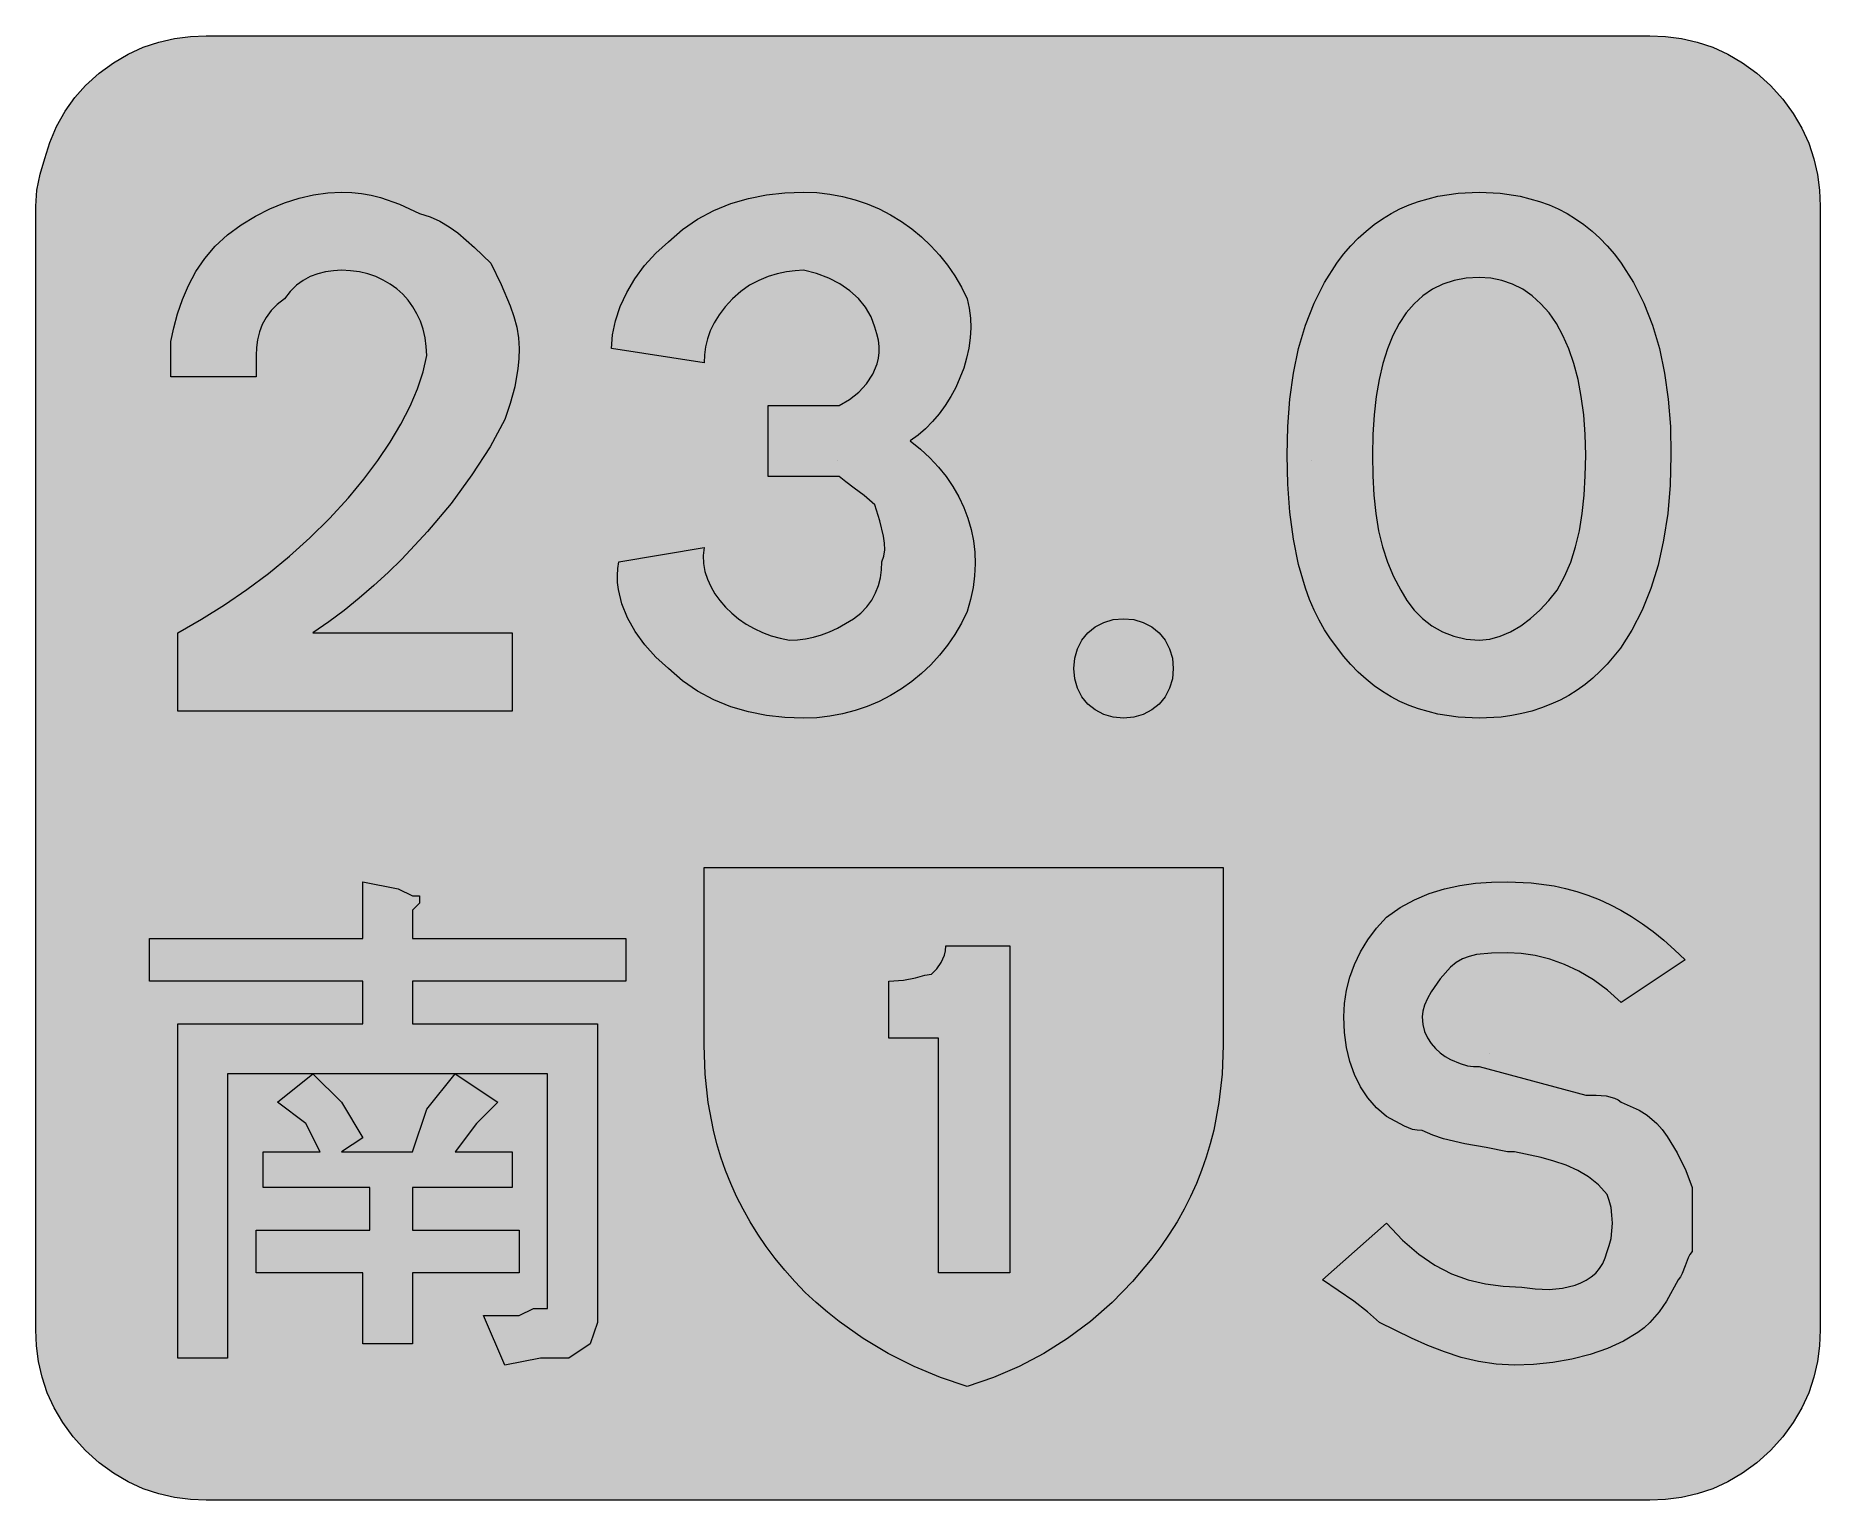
# Model space of a CAD drawing. Header units: metres. Extents: x 133 to 434, y 13 to 260.
import ezdxf

# ---------------------------------------------------------------- set-up
doc = ezdxf.new("R2010")
doc.units = ezdxf.units.M
for name, color, linetype, true_color in [('FILL_BLACK_000000', 7, 'Continuous', 0x000000), ('FILL_LIME_00FF00', 7, 'Continuous', 0x00ff00), ('FILL_WHITE_FFFFFF', 7, 'Continuous', 0xffffff), ('FILL_YELLOW_FFFF00', 7, 'Continuous', 0xffff00), ('STROKE_WHITE_FFFFFF', 7, 'Continuous', 0xffffff)]:
    doc.layers.add(name, color=color, linetype=linetype, true_color=true_color)

msp = doc.modelspace()

# ---------------------------------------------------------------- hatches: boundary and pattern name
at = {"layer": 'FILL_BLACK_000000', "true_color": 0x000000}
h = msp.add_hatch(color=7, dxfattribs=at)
h.dxf.hatch_style = 1
h.paths.add_polyline_path([(297.45, 51.36), (285.45, 51.36), (285.45, 90.96), (277.05, 90.96), (277.05, 100.56), (279.53, 100.75), (281.55, 101.16), (283.13, 101.57), (284.25, 101.76), (285.13, 102.68), (285.9, 103.71), (286.44, 104.97), (286.6, 105.71), (286.65, 106.56), (297.45, 106.56), (297.45, 51.36)])
at = {"layer": 'FILL_LIME_00FF00', "true_color": 0x00ff00}
h = msp.add_hatch(color=7, dxfattribs=at)
h.dxf.hatch_style = 1
h.paths.add_polyline_path([(405.45, 260.16), (408.15, 260.05), (410.83, 259.69), (413.49, 259.08), (416.1, 258.21), (418.66, 257.05), (421.14, 255.6), (423.55, 253.84), (425.85, 251.76), (427.93, 249.46), (429.69, 247.05), (431.14, 244.57), (432.3, 242.01), (433.17, 239.4), (433.78, 236.74), (434.14, 234.06), (434.25, 231.36), (434.25, 41.76), (434.14, 39.06), (433.78, 36.38), (433.17, 33.72), (432.3, 31.11), (431.14, 28.55), (429.69, 26.07), (427.93, 23.66), (425.85, 21.36), (423.55, 19.28), (421.14, 17.52), (418.66, 16.07), (416.1, 14.91), (413.49, 14.04), (410.83, 13.43), (408.15, 13.07), (405.45, 12.96), (161.85, 12.96), (159.15, 13.07), (156.47, 13.43), (153.81, 14.04), (151.2, 14.91), (148.64, 16.07), (146.16, 17.52), (143.75, 19.28), (141.45, 21.36), (139.37, 23.66), (137.61, 26.07), (136.16, 28.55), (135, 31.11), (134.13, 33.72), (133.52, 36.38), (133.16, 39.06), (133.05, 41.76), (133.05, 231.36), (133.26, 234.06), (133.8, 236.76), (134.57, 239.46), (135.45, 242.16), (136.56, 244.84), (138, 247.41), (139.67, 249.75), (141.45, 251.76), (143.75, 253.84), (146.16, 255.6), (148.64, 257.05), (151.2, 258.21), (153.81, 259.08), (156.47, 259.69), (159.15, 260.05), (161.85, 260.16), (405.45, 260.16)])
at = {"layer": 'FILL_WHITE_FFFFFF', "true_color": 0xffffff}
h = msp.add_hatch(color=7, dxfattribs=at)
h.dxf.hatch_style = 1
h.paths.add_polyline_path([(155.85, 202.56), (155.85, 208.56), (156.36, 210.86), (157.01, 213.23), (157.83, 215.63), (158.85, 218.01), (160.09, 220.34), (161.59, 222.57), (163.36, 224.65), (165.45, 226.56), (167.75, 228.25), (170.14, 229.71), (172.58, 230.95), (175.05, 231.96), (177.52, 232.75), (179.96, 233.31), (182.35, 233.65), (184.65, 233.76), (186.4, 233.7), (188.06, 233.53), (189.67, 233.25), (191.25, 232.86), (194.44, 231.73), (197.85, 230.16), (199.6, 229.6), (201.24, 228.85), (202.81, 227.92), (204.3, 226.86), (207.13, 224.42), (209.85, 221.76), (211.61, 218.16), (213.15, 214.56), (213.76, 212.76), (214.24, 210.96), (214.54, 209.16), (214.65, 207.36), (214.6, 205.61), (214.44, 203.97), (213.9, 200.91), (213.13, 198.08), (212.25, 195.36), (209.73, 190.76), (206.68, 186.02), (203.16, 181.23), (199.2, 176.46), (194.85, 171.81), (192.54, 169.55), (190.14, 167.35), (187.67, 165.22), (185.13, 163.17), (182.52, 161.21), (179.85, 159.36), (213.45, 159.36), (213.45, 146.16), (157.05, 146.16), (157.05, 159.36), (161.04, 161.67), (164.93, 164.1), (168.69, 166.68), (172.35, 169.41), (175.89, 172.31), (179.33, 175.39), (182.64, 178.67), (185.85, 182.16), (188.44, 185.31), (190.78, 188.44), (192.87, 191.55), (194.7, 194.61), (196.24, 197.62), (197.49, 200.55), (198.43, 203.41), (199.05, 206.16), (198.98, 207.71), (198.78, 209.19), (198.44, 210.61), (197.98, 211.95), (197.4, 213.22), (196.71, 214.41), (195.91, 215.51), (195, 216.51), (194, 217.42), (192.9, 218.22), (191.71, 218.91), (190.44, 219.49), (189.1, 219.95), (187.68, 220.29), (186.2, 220.49), (184.65, 220.56), (183.3, 220.5), (181.97, 220.32), (180.66, 219.99), (179.4, 219.51), (178.19, 218.86), (177.06, 218.03), (176, 217), (175.05, 215.76), (173.81, 214.81), (172.78, 213.75), (171.95, 212.62), (171.3, 211.41), (170.82, 210.15), (170.49, 208.84), (170.31, 207.51), (170.25, 206.16), (170.25, 202.56), (155.85, 202.56)])
h = msp.add_hatch(color=7, dxfattribs=at)
h.dxf.hatch_style = 1
h.paths.add_polyline_path([(256.65, 185.76), (256.65, 197.76), (266.25, 197.76), (267.45, 197.76), (268.65, 197.76), (270.38, 198.77), (271.95, 199.99), (273.29, 201.41), (274.35, 203.01), (275.07, 204.78), (275.29, 205.72), (275.4, 206.7), (275.4, 207.72), (275.28, 208.77), (275.03, 209.85), (274.65, 210.96), (274.04, 212.7), (273.11, 214.32), (271.91, 215.79), (270.45, 217.11), (268.77, 218.26), (266.89, 219.23), (264.84, 220), (262.65, 220.56), (261.25, 220.5), (259.76, 220.32), (258.22, 219.99), (256.65, 219.51), (255.08, 218.86), (253.54, 218.03), (252.05, 217), (250.65, 215.76), (249.41, 214.41), (248.38, 213.06), (247.55, 211.71), (246.9, 210.36), (246.42, 209.01), (246.09, 207.66), (245.91, 206.31), (245.85, 204.96), (230.25, 207.36), (230.42, 209.66), (230.91, 212.03), (231.71, 214.43), (232.8, 216.81), (234.18, 219.14), (235.82, 221.37), (237.71, 223.45), (239.85, 225.36), (242.21, 227.44), (244.76, 229.2), (247.49, 230.65), (250.35, 231.81), (253.33, 232.68), (256.39, 233.29), (259.5, 233.65), (262.65, 233.76), (264.88, 233.68), (267.08, 233.43), (269.24, 233.02), (271.35, 232.47), (273.4, 231.76), (275.39, 230.91), (277.31, 229.93), (279.15, 228.81), (280.91, 227.57), (282.57, 226.2), (284.14, 224.72), (285.6, 223.13), (286.95, 221.43), (288.18, 219.63), (289.28, 217.74), (290.25, 215.76), (290.62, 214.16), (290.82, 212.51), (290.87, 210.84), (290.78, 209.14), (290.54, 207.44), (290.17, 205.74), (289.67, 204.06), (289.05, 202.41), (288.32, 200.8), (287.48, 199.25), (286.55, 197.76), (285.53, 196.35), (284.42, 195.04), (283.23, 193.82), (281.97, 192.73), (280.65, 191.76), (282.38, 190.37), (283.97, 188.9), (285.41, 187.35), (286.71, 185.74), (287.86, 184.07), (288.86, 182.33), (289.7, 180.54), (290.4, 178.71), (290.94, 176.83), (291.33, 174.92), (291.55, 172.98), (291.62, 171), (291.52, 169.01), (291.26, 167), (290.84, 164.98), (290.25, 162.96), (289.28, 160.98), (288.18, 159.09), (286.95, 157.29), (285.6, 155.59), (284.14, 154), (282.57, 152.52), (280.91, 151.15), (279.15, 149.91), (277.31, 148.79), (275.39, 147.81), (273.4, 146.96), (271.35, 146.25), (269.24, 145.7), (267.08, 145.29), (264.88, 145.04), (262.65, 144.96), (259.5, 145.07), (256.39, 145.43), (253.33, 146.04), (250.35, 146.91), (247.49, 148.07), (244.76, 149.52), (242.21, 151.28), (239.85, 153.36), (237.72, 155.27), (235.84, 157.35), (234.24, 159.58), (232.95, 161.91), (232, 164.29), (231.41, 166.69), (231.27, 167.88), (231.22, 169.06), (231.28, 170.22), (231.45, 171.36), (245.85, 173.76), (245.72, 172.41), (245.78, 171.07), (246.01, 169.75), (246.41, 168.45), (246.97, 167.19), (247.66, 165.98), (248.5, 164.81), (249.45, 163.71), (250.52, 162.68), (251.69, 161.72), (252.95, 160.86), (254.29, 160.09), (255.7, 159.43), (257.17, 158.88), (258.69, 158.45), (260.25, 158.16), (261.6, 158.22), (262.95, 158.38), (264.3, 158.67), (265.65, 159.06), (267, 159.57), (268.35, 160.18), (271.05, 161.76), (272.29, 162.71), (273.32, 163.77), (274.15, 164.9), (274.8, 166.11), (275.28, 167.37), (275.61, 168.68), (275.79, 170.01), (275.85, 171.36), (276.19, 172.31), (276.34, 173.37), (276.31, 174.5), (276.15, 175.71), (275.51, 178.28), (274.65, 180.96), (272.87, 182.55), (271.2, 183.81), (269.76, 184.84), (268.65, 185.76), (256.65, 185.76)])
h = msp.add_hatch(color=7, dxfattribs=at)
h.dxf.hatch_style = 1
h.paths.add_polyline_path([(344.72, 198.81), (345.33, 203.2), (346.2, 207.36), (347.36, 211.3), (348.81, 215.01), (350.57, 218.5), (352.65, 221.76), (353.8, 223.28), (355.01, 224.69), (356.27, 225.99), (357.58, 227.18), (358.94, 228.27), (360.35, 229.25), (361.8, 230.13), (363.3, 230.91), (364.84, 231.59), (366.42, 232.18), (369.69, 233.07), (373.11, 233.59), (376.65, 233.76), (380.19, 233.59), (383.61, 233.07), (386.88, 232.18), (388.46, 231.59), (390, 230.91), (391.5, 230.13), (392.95, 229.25), (394.36, 228.27), (395.72, 227.18), (397.03, 225.99), (398.29, 224.69), (399.5, 223.28), (400.65, 221.76), (402.73, 218.5), (404.49, 215.01), (405.94, 211.3), (407.1, 207.36), (407.97, 203.2), (408.58, 198.81), (408.94, 194.2), (409.05, 189.36), (408.91, 184.31), (408.49, 179.53), (407.81, 175.01), (406.86, 170.78), (405.64, 166.83), (404.18, 163.18), (402.46, 159.84), (400.5, 156.81), (398.3, 154.1), (397.11, 152.88), (395.87, 151.73), (394.56, 150.67), (393.2, 149.7), (391.79, 148.81), (390.32, 148.02), (388.79, 147.31), (387.22, 146.69), (385.58, 146.17), (383.9, 145.74), (382.16, 145.4), (380.38, 145.16), (376.65, 144.96), (373.11, 145.13), (369.69, 145.65), (366.42, 146.54), (364.84, 147.13), (363.3, 147.81), (361.8, 148.59), (360.35, 149.47), (358.94, 150.45), (357.58, 151.54), (356.27, 152.73), (355.01, 154.03), (353.8, 155.44), (352.65, 156.96), (351.57, 158.37), (350.57, 159.88), (349.65, 161.49), (348.81, 163.2), (348.04, 165.01), (347.36, 166.9), (346.2, 170.91), (345.33, 175.21), (344.72, 179.74), (344.36, 184.47), (344.25, 189.36), (344.36, 194.2), (344.72, 198.81)])
h.paths.add_polyline_path([(380.23, 158.8), (381.99, 159.55), (383.7, 160.56), (385.36, 161.79), (386.94, 163.22), (388.45, 164.82), (389.85, 166.56), (391.09, 168.87), (392.12, 171.3), (392.95, 173.88), (393.6, 176.61), (394.08, 179.51), (394.41, 182.59), (394.59, 185.87), (394.65, 189.36), (394.57, 192.86), (394.32, 196.16), (393.91, 199.26), (393.36, 202.15), (392.65, 204.83), (391.8, 207.29), (390.82, 209.54), (389.7, 211.56), (388.46, 213.36), (387.09, 214.93), (385.61, 216.27), (384.02, 217.37), (382.32, 218.24), (380.52, 218.86), (378.63, 219.23), (376.65, 219.36), (374.47, 219.23), (372.43, 218.86), (370.53, 218.24), (368.78, 217.37), (367.16, 216.27), (365.68, 214.93), (364.35, 213.36), (363.15, 211.56), (362.1, 209.54), (361.18, 207.29), (360.41, 204.83), (359.78, 202.15), (359.28, 199.26), (358.93, 196.16), (358.72, 192.86), (358.65, 189.36), (358.71, 185.87), (358.89, 182.59), (359.22, 179.51), (359.7, 176.61), (360.35, 173.88), (361.18, 171.3), (362.21, 168.87), (363.45, 166.56), (364.46, 164.82), (365.68, 163.22), (367.1, 161.79), (368.7, 160.56), (370.47, 159.55), (372.39, 158.8), (374.46, 158.32), (376.65, 158.16), (378.45, 158.32), (380.23, 158.8)], flags=16)
h = msp.add_hatch(color=7, dxfattribs=at)
h.dxf.hatch_style = 1
h.paths.add_polyline_path([(324.89, 151.62), (324.41, 150.02), (323.66, 148.59), (322.65, 147.36), (321.42, 146.35), (319.99, 145.6), (318.39, 145.12), (316.65, 144.96), (314.91, 145.12), (313.31, 145.6), (311.88, 146.35), (310.65, 147.36), (309.64, 148.59), (308.89, 150.02), (308.41, 151.62), (308.25, 153.36), (308.41, 155.1), (308.89, 156.7), (309.64, 158.13), (310.65, 159.36), (311.88, 160.37), (313.31, 161.12), (314.91, 161.6), (316.65, 161.76), (318.39, 161.6), (319.99, 161.12), (321.42, 160.37), (322.65, 159.36), (323.66, 158.13), (324.41, 156.7), (324.89, 155.1), (325.05, 153.36), (324.89, 151.62)])
h = msp.add_hatch(color=7, dxfattribs=at)
h.dxf.hatch_style = 1
h.paths.add_polyline_path([(194.25, 116.16), (196.65, 114.96), (197.85, 114.96), (197.85, 113.76), (196.65, 112.56), (196.65, 107.76), (232.65, 107.76), (232.65, 100.56), (196.65, 100.56), (196.65, 93.36), (227.85, 93.36), (227.85, 47.76), (227.85, 42.96), (226.65, 39.36), (223.05, 36.96), (218.25, 36.96), (212.25, 35.76), (208.65, 44.16), (214.65, 44.16), (217.05, 45.36), (219.45, 45.36), (219.45, 47.76), (219.45, 50.16), (219.45, 84.96), (165.45, 84.96), (165.45, 36.96), (157.05, 36.96), (157.05, 93.36), (188.25, 93.36), (188.25, 100.56), (152.25, 100.56), (152.25, 107.76), (188.25, 107.76), (188.25, 117.36), (194.25, 116.16)])
h = msp.add_hatch(color=7, dxfattribs=at)
h.dxf.hatch_style = 1
h.paths.add_polyline_path([(394.65, 81.36), (396.43, 81.34), (398.1, 81.21), (399.54, 80.85), (400.15, 80.56), (400.65, 80.16), (403.65, 78.81), (405.04, 77.97), (406.65, 76.56), (407.55, 75.55), (408.43, 74.37), (410.1, 71.61), (411.54, 68.63), (412.65, 65.76), (412.65, 63.36), (412.65, 60.96), (412.65, 59.76), (412.65, 58.56), (412.65, 57.36), (412.65, 54.96), (412.25, 54.46), (411.94, 53.87), (411.45, 52.56), (410.96, 51.25), (410.65, 50.66), (410.25, 50.16), (408.3, 46.56), (407.04, 44.76), (405.45, 42.96), (404.5, 42.09), (403.44, 41.27), (401.04, 39.81), (398.34, 38.57), (395.4, 37.56), (392.29, 36.77), (389.08, 36.21), (385.84, 35.87), (382.65, 35.76), (379.55, 35.92), (376.56, 36.38), (373.64, 37.09), (370.8, 38.01), (368.01, 39.1), (365.27, 40.32), (359.85, 42.96), (357.84, 44.76), (355.5, 46.56), (350.25, 50.16), (361.05, 59.76), (363.75, 56.88), (366.47, 54.53), (369.21, 52.65), (372, 51.21), (374.84, 50.16), (377.76, 49.47), (380.75, 49.08), (383.85, 48.96), (386.14, 48.63), (388.46, 48.55), (390.73, 48.75), (392.85, 49.26), (393.83, 49.64), (394.75, 50.11), (395.59, 50.67), (396.34, 51.32), (396.99, 52.08), (397.53, 52.93), (397.96, 53.89), (398.25, 54.96), (398.64, 55.96), (398.93, 57.13), (399.09, 58.42), (399.15, 59.76), (399.09, 61.1), (398.93, 62.38), (398.64, 63.56), (398.25, 64.56), (396.79, 66.2), (395.14, 67.54), (393.31, 68.63), (391.35, 69.51), (389.27, 70.22), (387.11, 70.8), (382.65, 71.76), (381.45, 71.76), (377.85, 72.49), (374.25, 73.11), (370.65, 73.95), (368.85, 74.57), (367.05, 75.36), (366.2, 75.41), (365.44, 75.57), (364.05, 76.11), (361.05, 77.76), (359.36, 79.22), (357.9, 80.89), (356.66, 82.76), (355.65, 84.81), (354.86, 87.03), (354.3, 89.4), (353.96, 91.92), (353.85, 94.56), (353.96, 96.81), (354.3, 99.04), (354.86, 101.25), (355.65, 103.41), (356.66, 105.52), (357.9, 107.55), (359.36, 109.51), (361.05, 111.36), (363.35, 113), (365.76, 114.32), (368.24, 115.37), (370.8, 116.16), (373.41, 116.73), (376.07, 117.1), (378.75, 117.3), (381.45, 117.36), (385.45, 117.19), (389.34, 116.65), (391.26, 116.23), (393.16, 115.71), (395.04, 115.09), (396.9, 114.36), (398.75, 113.52), (400.59, 112.56), (402.41, 111.48), (404.23, 110.27), (406.04, 108.94), (407.85, 107.48), (409.65, 105.89), (411.45, 104.16), (400.65, 96.96), (398.35, 99.04), (395.96, 100.8), (393.52, 102.25), (391.05, 103.41), (388.58, 104.28), (386.14, 104.89), (383.75, 105.25), (381.45, 105.36), (378.77, 105.32), (376.2, 105.06), (374.99, 104.77), (373.86, 104.35), (372.8, 103.75), (371.85, 102.96), (370.09, 100.97), (368.55, 98.76), (367.94, 97.64), (367.46, 96.55), (367.16, 95.51), (367.05, 94.56), (367.16, 93.27), (367.46, 92.08), (367.94, 91.02), (368.55, 90.06), (369.28, 89.22), (370.09, 88.48), (370.95, 87.87), (371.85, 87.36), (373.44, 86.67), (374.7, 86.31), (375.73, 86.18), (376.65, 86.16), (394.65, 81.36)])
h = msp.add_hatch(color=7, dxfattribs=at)
h.dxf.hatch_style = 1
h.paths.add_polyline_path([(184.65, 80.16), (188.25, 74.16), (184.65, 71.76), (196.65, 71.76), (199.05, 78.96), (203.85, 84.96), (211.05, 80.16), (207.45, 76.56), (203.85, 71.76), (213.45, 71.76), (213.45, 65.76), (196.65, 65.76), (196.65, 58.56), (214.65, 58.56), (214.65, 51.36), (196.65, 51.36), (196.65, 39.36), (188.25, 39.36), (188.25, 51.36), (170.25, 51.36), (170.25, 58.56), (189.45, 58.56), (189.45, 65.76), (171.45, 65.76), (171.45, 71.76), (181.05, 71.76), (178.65, 76.56), (173.85, 80.16), (179.85, 84.96), (184.65, 80.16)])
at = {"layer": 'FILL_YELLOW_FFFF00', "true_color": 0xffff00}
h = msp.add_hatch(color=7, dxfattribs=at)
h.dxf.hatch_style = 1
h.paths.add_polyline_path([(285.76, 33.68), (281.31, 35.53), (276.94, 37.73), (272.7, 40.26), (268.63, 43.13), (266.67, 44.69), (264.77, 46.33), (262.93, 48.06), (261.16, 49.88), (259.47, 51.78), (257.85, 53.76), (256.33, 55.8), (254.92, 57.87), (253.62, 59.96), (252.43, 62.08), (251.34, 64.24), (250.36, 66.42), (249.48, 68.62), (248.7, 70.86), (248.02, 73.12), (247.43, 75.42), (246.54, 80.08), (246.02, 84.87), (245.85, 89.76), (245.85, 119.76), (333.45, 119.76), (333.45, 89.76), (333.28, 84.87), (332.76, 80.08), (331.87, 75.42), (331.28, 73.12), (330.6, 70.86), (329.82, 68.62), (328.94, 66.42), (327.96, 64.24), (326.87, 62.08), (325.68, 59.96), (324.38, 57.87), (322.97, 55.8), (321.45, 53.76), (318.19, 49.88), (314.72, 46.33), (311.05, 43.13), (307.2, 40.26), (303.18, 37.73), (299.01, 35.53), (294.69, 33.68), (290.25, 32.16), (285.76, 33.68)])

# ---------------------------------------------------------------- linework, layer by layer
at = {"layer": 'FILL_BLACK_000000', "lineweight": 0, "true_color": 0x000000}
msp.add_lwpolyline([(297.45, 51.36), (285.45, 51.36), (285.45, 90.96), (277.05, 90.96), (277.05, 100.56), (279.53, 100.75), (281.55, 101.16), (283.13, 101.57), (284.25, 101.76), (285.13, 102.68), (285.9, 103.71), (286.44, 104.97), (286.6, 105.71), (286.65, 106.56), (297.45, 106.56)], close=True, dxfattribs=at)
at = {"layer": 'FILL_LIME_00FF00', "lineweight": 0, "true_color": 0x00ff00}
msp.add_lwpolyline([(405.45, 260.16), (408.15, 260.05), (410.83, 259.69), (413.49, 259.08), (416.1, 258.21), (418.66, 257.05), (421.14, 255.6), (423.55, 253.84), (425.85, 251.76), (427.93, 249.46), (429.69, 247.05), (431.14, 244.57), (432.3, 242.01), (433.17, 239.4), (433.78, 236.74), (434.14, 234.06), (434.25, 231.36), (434.25, 41.76), (434.14, 39.06), (433.78, 36.38), (433.17, 33.72), (432.3, 31.11), (431.14, 28.55), (429.69, 26.07), (427.93, 23.66), (425.85, 21.36), (423.55, 19.28), (421.14, 17.52), (418.66, 16.07), (416.1, 14.91), (413.49, 14.04), (410.83, 13.43), (408.15, 13.07), (405.45, 12.96), (161.85, 12.96), (159.15, 13.07), (156.47, 13.43), (153.81, 14.04), (151.2, 14.91), (148.64, 16.07), (146.16, 17.52), (143.75, 19.28), (141.45, 21.36), (139.37, 23.66), (137.61, 26.07), (136.16, 28.55), (135, 31.11), (134.13, 33.72), (133.52, 36.38), (133.16, 39.06), (133.05, 41.76), (133.05, 231.36), (133.26, 234.06), (133.8, 236.76), (134.57, 239.46), (135.45, 242.16), (136.56, 244.84), (138, 247.41), (139.67, 249.75), (141.45, 251.76), (143.75, 253.84), (146.16, 255.6), (148.64, 257.05), (151.2, 258.21), (153.81, 259.08), (156.47, 259.69), (159.15, 260.05), (161.85, 260.16)], close=True, dxfattribs=at)
at = {"layer": 'FILL_WHITE_FFFFFF', "lineweight": 0, "true_color": 0xffffff}
for points in [[(155.85, 202.56), (155.85, 208.56), (156.36, 210.86), (157.01, 213.23), (157.83, 215.63), (158.85, 218.01), (160.09, 220.34), (161.59, 222.57), (163.36, 224.65), (165.45, 226.56), (167.75, 228.25), (170.14, 229.71), (172.58, 230.95), (175.05, 231.96), (177.52, 232.75), (179.96, 233.31), (182.35, 233.65), (184.65, 233.76), (186.4, 233.7), (188.06, 233.53), (189.67, 233.25), (191.25, 232.86), (194.44, 231.73), (197.85, 230.16), (199.6, 229.6), (201.24, 228.85), (202.81, 227.92), (204.3, 226.86), (207.13, 224.42), (209.85, 221.76), (211.61, 218.16), (213.15, 214.56), (213.76, 212.76), (214.24, 210.96), (214.54, 209.16), (214.65, 207.36), (214.6, 205.61), (214.44, 203.97), (213.9, 200.91), (213.13, 198.08), (212.25, 195.36), (209.73, 190.76), (206.68, 186.02), (203.16, 181.23), (199.2, 176.46), (194.85, 171.81), (192.54, 169.55), (190.14, 167.35), (187.67, 165.22), (185.13, 163.17), (182.52, 161.21), (179.85, 159.36), (213.45, 159.36), (213.45, 146.16), (157.05, 146.16), (157.05, 159.36), (161.04, 161.67), (164.93, 164.1), (168.69, 166.68), (172.35, 169.41), (175.89, 172.31), (179.33, 175.39), (182.64, 178.67), (185.85, 182.16), (188.44, 185.31), (190.78, 188.44), (192.87, 191.55), (194.7, 194.61), (196.24, 197.62), (197.49, 200.55), (198.43, 203.41), (199.05, 206.16), (198.98, 207.71), (198.78, 209.19), (198.44, 210.61), (197.98, 211.95), (197.4, 213.22), (196.71, 214.41), (195.91, 215.51), (195, 216.51), (194, 217.42), (192.9, 218.22), (191.71, 218.91), (190.44, 219.49), (189.1, 219.95), (187.68, 220.29), (186.2, 220.49), (184.65, 220.56), (183.3, 220.5), (181.97, 220.32), (180.66, 219.99), (179.4, 219.51), (178.19, 218.86), (177.06, 218.03), (176, 217), (175.05, 215.76), (173.81, 214.81), (172.78, 213.75), (171.95, 212.62), (171.3, 211.41), (170.82, 210.15), (170.49, 208.84), (170.31, 207.51), (170.25, 206.16), (170.25, 202.56)], [(256.65, 185.76), (256.65, 197.76), (266.25, 197.76), (267.45, 197.76), (268.65, 197.76), (270.38, 198.77), (271.95, 199.99), (273.29, 201.41), (274.35, 203.01), (275.07, 204.78), (275.29, 205.72), (275.4, 206.7), (275.4, 207.72), (275.28, 208.77), (275.03, 209.85), (274.65, 210.96), (274.04, 212.7), (273.11, 214.32), (271.91, 215.79), (270.45, 217.11), (268.77, 218.26), (266.89, 219.23), (264.84, 220), (262.65, 220.56), (261.25, 220.5), (259.76, 220.32), (258.22, 219.99), (256.65, 219.51), (255.08, 218.86), (253.54, 218.03), (252.05, 217), (250.65, 215.76), (249.41, 214.41), (248.38, 213.06), (247.55, 211.71), (246.9, 210.36), (246.42, 209.01), (246.09, 207.66), (245.91, 206.31), (245.85, 204.96), (230.25, 207.36), (230.42, 209.66), (230.91, 212.03), (231.71, 214.43), (232.8, 216.81), (234.18, 219.14), (235.82, 221.37), (237.71, 223.45), (239.85, 225.36), (242.21, 227.44), (244.76, 229.2), (247.49, 230.65), (250.35, 231.81), (253.33, 232.68), (256.39, 233.29), (259.5, 233.65), (262.65, 233.76), (264.88, 233.68), (267.08, 233.43), (269.24, 233.02), (271.35, 232.47), (273.4, 231.76), (275.39, 230.91), (277.31, 229.93), (279.15, 228.81), (280.91, 227.57), (282.57, 226.2), (284.14, 224.72), (285.6, 223.13), (286.95, 221.43), (288.18, 219.63), (289.28, 217.74), (290.25, 215.76), (290.62, 214.16), (290.82, 212.51), (290.87, 210.84), (290.78, 209.14), (290.54, 207.44), (290.17, 205.74), (289.67, 204.06), (289.05, 202.41), (288.32, 200.8), (287.48, 199.25), (286.55, 197.76), (285.53, 196.35), (284.42, 195.04), (283.23, 193.82), (281.97, 192.73), (280.65, 191.76), (282.38, 190.37), (283.97, 188.9), (285.41, 187.35), (286.71, 185.74), (287.86, 184.07), (288.86, 182.33), (289.7, 180.54), (290.4, 178.71), (290.94, 176.83), (291.33, 174.92), (291.55, 172.98), (291.62, 171), (291.52, 169.01), (291.26, 167), (290.84, 164.98), (290.25, 162.96), (289.28, 160.98), (288.18, 159.09), (286.95, 157.29), (285.6, 155.59), (284.14, 154), (282.57, 152.52), (280.91, 151.15), (279.15, 149.91), (277.31, 148.79), (275.39, 147.81), (273.4, 146.96), (271.35, 146.25), (269.24, 145.7), (267.08, 145.29), (264.88, 145.04), (262.65, 144.96), (259.5, 145.07), (256.39, 145.43), (253.33, 146.04), (250.35, 146.91), (247.49, 148.07), (244.76, 149.52), (242.21, 151.28), (239.85, 153.36), (237.72, 155.27), (235.84, 157.35), (234.24, 159.58), (232.95, 161.91), (232, 164.29), (231.41, 166.69), (231.27, 167.88), (231.22, 169.06), (231.28, 170.22), (231.45, 171.36), (245.85, 173.76), (245.72, 172.41), (245.78, 171.07), (246.01, 169.75), (246.41, 168.45), (246.97, 167.19), (247.66, 165.98), (248.5, 164.81), (249.45, 163.71), (250.52, 162.68), (251.69, 161.72), (252.95, 160.86), (254.29, 160.09), (255.7, 159.43), (257.17, 158.88), (258.69, 158.45), (260.25, 158.16), (261.6, 158.22), (262.95, 158.38), (264.3, 158.67), (265.65, 159.06), (267, 159.57), (268.35, 160.18), (271.05, 161.76), (272.29, 162.71), (273.32, 163.77), (274.15, 164.9), (274.8, 166.11), (275.28, 167.37), (275.61, 168.68), (275.79, 170.01), (275.85, 171.36), (276.19, 172.31), (276.34, 173.37), (276.31, 174.5), (276.15, 175.71), (275.51, 178.28), (274.65, 180.96), (272.87, 182.55), (271.2, 183.81), (269.76, 184.84), (268.65, 185.76)], [(344.72, 198.81), (345.33, 203.2), (346.2, 207.36), (347.36, 211.3), (348.81, 215.01), (350.57, 218.5), (352.65, 221.76), (353.8, 223.28), (355.01, 224.69), (356.27, 225.99), (357.58, 227.18), (358.94, 228.27), (360.35, 229.25), (361.8, 230.13), (363.3, 230.91), (364.84, 231.59), (366.42, 232.18), (369.69, 233.07), (373.11, 233.59), (376.65, 233.76), (380.19, 233.59), (383.61, 233.07), (386.88, 232.18), (388.46, 231.59), (390, 230.91), (391.5, 230.13), (392.95, 229.25), (394.36, 228.27), (395.72, 227.18), (397.03, 225.99), (398.29, 224.69), (399.5, 223.28), (400.65, 221.76), (402.73, 218.5), (404.49, 215.01), (405.94, 211.3), (407.1, 207.36), (407.97, 203.2), (408.58, 198.81), (408.94, 194.2), (409.05, 189.36), (408.91, 184.31), (408.49, 179.53), (407.81, 175.01), (406.86, 170.78), (405.64, 166.83), (404.18, 163.18), (402.46, 159.84), (400.5, 156.81), (398.3, 154.1), (397.11, 152.88), (395.87, 151.73), (394.56, 150.67), (393.2, 149.7), (391.79, 148.81), (390.32, 148.02), (388.79, 147.31), (387.22, 146.69), (385.58, 146.17), (383.9, 145.74), (382.16, 145.4), (380.38, 145.16), (376.65, 144.96), (373.11, 145.13), (369.69, 145.65), (366.42, 146.54), (364.84, 147.13), (363.3, 147.81), (361.8, 148.59), (360.35, 149.47), (358.94, 150.45), (357.58, 151.54), (356.27, 152.73), (355.01, 154.03), (353.8, 155.44), (352.65, 156.96), (351.57, 158.37), (350.57, 159.88), (349.65, 161.49), (348.81, 163.2), (348.04, 165.01), (347.36, 166.9), (346.2, 170.91), (345.33, 175.21), (344.72, 179.74), (344.36, 184.47), (344.25, 189.36), (344.36, 194.2)], [(380.23, 158.8), (381.99, 159.55), (383.7, 160.56), (385.36, 161.79), (386.94, 163.22), (388.45, 164.82), (389.85, 166.56), (391.09, 168.87), (392.12, 171.3), (392.95, 173.88), (393.6, 176.61), (394.08, 179.51), (394.41, 182.59), (394.59, 185.87), (394.65, 189.36), (394.57, 192.86), (394.32, 196.16), (393.91, 199.26), (393.36, 202.15), (392.65, 204.83), (391.8, 207.29), (390.82, 209.54), (389.7, 211.56), (388.46, 213.36), (387.09, 214.93), (385.61, 216.27), (384.02, 217.37), (382.32, 218.24), (380.52, 218.86), (378.63, 219.23), (376.65, 219.36), (374.47, 219.23), (372.43, 218.86), (370.53, 218.24), (368.78, 217.37), (367.16, 216.27), (365.68, 214.93), (364.35, 213.36), (363.15, 211.56), (362.1, 209.54), (361.18, 207.29), (360.41, 204.83), (359.78, 202.15), (359.28, 199.26), (358.93, 196.16), (358.72, 192.86), (358.65, 189.36), (358.71, 185.87), (358.89, 182.59), (359.22, 179.51), (359.7, 176.61), (360.35, 173.88), (361.18, 171.3), (362.21, 168.87), (363.45, 166.56), (364.46, 164.82), (365.68, 163.22), (367.1, 161.79), (368.7, 160.56), (370.47, 159.55), (372.39, 158.8), (374.46, 158.32), (376.65, 158.16), (378.45, 158.32)], [(324.89, 151.62), (324.41, 150.02), (323.66, 148.59), (322.65, 147.36), (321.42, 146.35), (319.99, 145.6), (318.39, 145.12), (316.65, 144.96), (314.91, 145.12), (313.31, 145.6), (311.88, 146.35), (310.65, 147.36), (309.64, 148.59), (308.89, 150.02), (308.41, 151.62), (308.25, 153.36), (308.41, 155.1), (308.89, 156.7), (309.64, 158.13), (310.65, 159.36), (311.88, 160.37), (313.31, 161.12), (314.91, 161.6), (316.65, 161.76), (318.39, 161.6), (319.99, 161.12), (321.42, 160.37), (322.65, 159.36), (323.66, 158.13), (324.41, 156.7), (324.89, 155.1), (325.05, 153.36)], [(194.25, 116.16), (196.65, 114.96), (197.85, 114.96), (197.85, 113.76), (196.65, 112.56), (196.65, 107.76), (232.65, 107.76), (232.65, 100.56), (196.65, 100.56), (196.65, 93.36), (227.85, 93.36), (227.85, 47.76), (227.85, 42.96), (226.65, 39.36), (223.05, 36.96), (218.25, 36.96), (212.25, 35.76), (208.65, 44.16), (214.65, 44.16), (217.05, 45.36), (219.45, 45.36), (219.45, 47.76), (219.45, 50.16), (219.45, 84.96), (165.45, 84.96), (165.45, 36.96), (157.05, 36.96), (157.05, 93.36), (188.25, 93.36), (188.25, 100.56), (152.25, 100.56), (152.25, 107.76), (188.25, 107.76), (188.25, 117.36)], [(394.65, 81.36), (396.43, 81.34), (398.1, 81.21), (399.54, 80.85), (400.15, 80.56), (400.65, 80.16), (403.65, 78.81), (405.04, 77.97), (406.65, 76.56), (407.55, 75.55), (408.43, 74.37), (410.1, 71.61), (411.54, 68.63), (412.65, 65.76), (412.65, 63.36), (412.65, 60.96), (412.65, 59.76), (412.65, 58.56), (412.65, 57.36), (412.65, 54.96), (412.25, 54.46), (411.94, 53.87), (411.45, 52.56), (410.96, 51.25), (410.65, 50.66), (410.25, 50.16), (408.3, 46.56), (407.04, 44.76), (405.45, 42.96), (404.5, 42.09), (403.44, 41.27), (401.04, 39.81), (398.34, 38.57), (395.4, 37.56), (392.29, 36.77), (389.08, 36.21), (385.84, 35.87), (382.65, 35.76), (379.55, 35.92), (376.56, 36.38), (373.64, 37.09), (370.8, 38.01), (368.01, 39.1), (365.27, 40.32), (359.85, 42.96), (357.84, 44.76), (355.5, 46.56), (350.25, 50.16), (361.05, 59.76), (363.75, 56.88), (366.47, 54.53), (369.21, 52.65), (372, 51.21), (374.84, 50.16), (377.76, 49.47), (380.75, 49.08), (383.85, 48.96), (386.14, 48.63), (388.46, 48.55), (390.73, 48.75), (392.85, 49.26), (393.83, 49.64), (394.75, 50.11), (395.59, 50.67), (396.34, 51.32), (396.99, 52.08), (397.53, 52.93), (397.96, 53.89), (398.25, 54.96), (398.64, 55.96), (398.93, 57.13), (399.09, 58.42), (399.15, 59.76), (399.09, 61.1), (398.93, 62.38), (398.64, 63.56), (398.25, 64.56), (396.79, 66.2), (395.14, 67.54), (393.31, 68.63), (391.35, 69.51), (389.27, 70.22), (387.11, 70.8), (382.65, 71.76), (381.45, 71.76), (377.85, 72.49), (374.25, 73.11), (370.65, 73.95), (368.85, 74.57), (367.05, 75.36), (366.2, 75.41), (365.44, 75.57), (364.05, 76.11), (361.05, 77.76), (359.36, 79.22), (357.9, 80.89), (356.66, 82.76), (355.65, 84.81), (354.86, 87.03), (354.3, 89.4), (353.96, 91.92), (353.85, 94.56), (353.96, 96.81), (354.3, 99.04), (354.86, 101.25), (355.65, 103.41), (356.66, 105.52), (357.9, 107.55), (359.36, 109.51), (361.05, 111.36), (363.35, 113), (365.76, 114.32), (368.24, 115.37), (370.8, 116.16), (373.41, 116.73), (376.07, 117.1), (378.75, 117.3), (381.45, 117.36), (385.45, 117.19), (389.34, 116.65), (391.26, 116.23), (393.16, 115.71), (395.04, 115.09), (396.9, 114.36), (398.75, 113.52), (400.59, 112.56), (402.41, 111.48), (404.23, 110.27), (406.04, 108.94), (407.85, 107.48), (409.65, 105.89), (411.45, 104.16), (400.65, 96.96), (398.35, 99.04), (395.96, 100.8), (393.52, 102.25), (391.05, 103.41), (388.58, 104.28), (386.14, 104.89), (383.75, 105.25), (381.45, 105.36), (378.77, 105.32), (376.2, 105.06), (374.99, 104.77), (373.86, 104.35), (372.8, 103.75), (371.85, 102.96), (370.09, 100.97), (368.55, 98.76), (367.94, 97.64), (367.46, 96.55), (367.16, 95.51), (367.05, 94.56), (367.16, 93.27), (367.46, 92.08), (367.94, 91.02), (368.55, 90.06), (369.28, 89.22), (370.09, 88.48), (370.95, 87.87), (371.85, 87.36), (373.44, 86.67), (374.7, 86.31), (375.73, 86.18), (376.65, 86.16)], [(184.65, 80.16), (188.25, 74.16), (184.65, 71.76), (196.65, 71.76), (199.05, 78.96), (203.85, 84.96), (211.05, 80.16), (207.45, 76.56), (203.85, 71.76), (213.45, 71.76), (213.45, 65.76), (196.65, 65.76), (196.65, 58.56), (214.65, 58.56), (214.65, 51.36), (196.65, 51.36), (196.65, 39.36), (188.25, 39.36), (188.25, 51.36), (170.25, 51.36), (170.25, 58.56), (189.45, 58.56), (189.45, 65.76), (171.45, 65.76), (171.45, 71.76), (181.05, 71.76), (178.65, 76.56), (173.85, 80.16), (179.85, 84.96)]]:
    msp.add_lwpolyline(points, close=True, dxfattribs=at)
at = {"layer": 'FILL_YELLOW_FFFF00', "lineweight": 0, "true_color": 0xffff00}
msp.add_lwpolyline([(285.76, 33.68), (281.31, 35.53), (276.94, 37.73), (272.7, 40.26), (268.63, 43.13), (266.67, 44.69), (264.77, 46.33), (262.93, 48.06), (261.16, 49.88), (259.47, 51.78), (257.85, 53.76), (256.33, 55.8), (254.92, 57.87), (253.62, 59.96), (252.43, 62.08), (251.34, 64.24), (250.36, 66.42), (249.48, 68.62), (248.7, 70.86), (248.02, 73.12), (247.43, 75.42), (246.54, 80.08), (246.02, 84.87), (245.85, 89.76), (245.85, 119.76), (333.45, 119.76), (333.45, 89.76), (333.28, 84.87), (332.76, 80.08), (331.87, 75.42), (331.28, 73.12), (330.6, 70.86), (329.82, 68.62), (328.94, 66.42), (327.96, 64.24), (326.87, 62.08), (325.68, 59.96), (324.38, 57.87), (322.97, 55.8), (321.45, 53.76), (318.19, 49.88), (314.72, 46.33), (311.05, 43.13), (307.2, 40.26), (303.18, 37.73), (299.01, 35.53), (294.69, 33.68), (290.25, 32.16)], close=True, dxfattribs=at)
at = {"layer": 'STROKE_WHITE_FFFFFF', "lineweight": 0, "true_color": 0xffffff}
for points in [[(268.45, 188.4), (268.45, 188.4)], [(344.25, 189.36), (344.25, 189.36)], [(348.45, 188.4), (348.45, 188.4)], [(348.45, 188.4), (348.45, 188.4)], [(348.45, 188.4), (348.45, 188.4)], [(348.45, 188.4), (348.45, 188.4)], [(348.45, 188.4), (348.45, 188.4)], [(378.45, 88.4), (378.45, 88.4)]]:
    msp.add_lwpolyline(points, dxfattribs=at)

doc.saveas('drawing.dxf')
